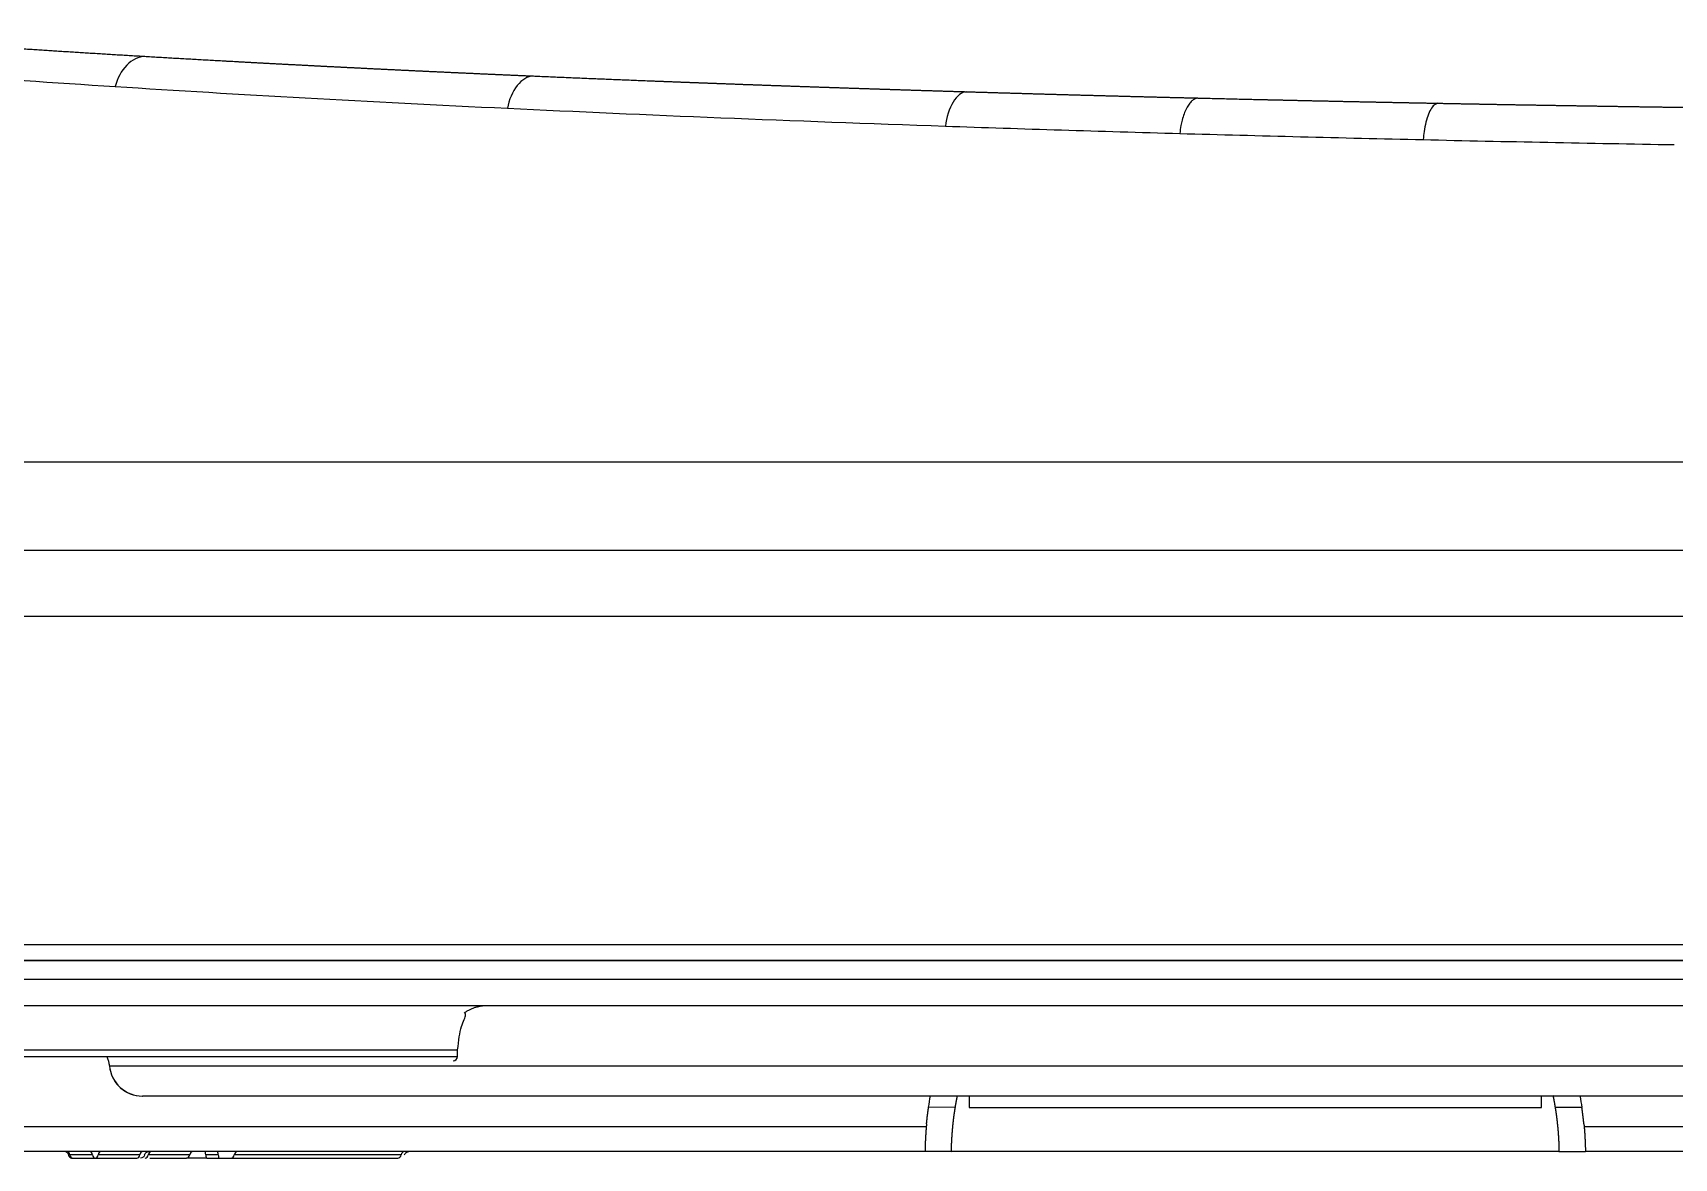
# Model space of a CAD drawing. Header units: millimetres. Extents: x 0 to 2520, y 0 to 1796.
# Drawn here: x 916.1 to 990.6, y 537.9 to 589 of the extents above; entities that cross this region are included whole.
import ezdxf

# ---------------------------------------------------------------- set-up
doc = ezdxf.new("R2010")
doc.units = ezdxf.units.MM
doc.header["$LTSCALE"] = 50

msp = doc.modelspace()

# ---------------------------------------------------------------- linework, layer by layer
at = {"color": 7, "linetype": 'Continuous'}
for p, q in [((958.586, 540.706), (958.586, 540.182)), ((984.586, 540.182), (984.586, 540.706)), ((957.962, 540.18), (956.751, 540.198)), ((958.586, 540.182), (984.586, 540.182)), ((986.424, 540.182), (985.21, 540.182)), ((898.397, 539.322), (956.646, 539.322)), ((986.526, 539.322), (1010.609, 539.322)), ((957.787, 538.182), (872.918, 538.182)), ((918.773, 538.032), (917.747, 538.032)), ((917.869, 537.882), (918.896, 537.882)), ((918.896, 537.882), (920.79, 537.882)), ((920.923, 538.032), (919.029, 538.032)), ((923.187, 538.032), (921.309, 538.032)), ((921.381, 537.882), (923.04, 537.882)), ((924.483, 538.032), (923.919, 538.032)), ((923.973, 537.882), (924.537, 537.882)), ((925.061, 537.882), (932.642, 537.882)), ((932.792, 538.032), (925.211, 538.032)), ((932.917, 538.032), (932.916, 538.032)), ((956.588, 538.2), (957.787, 538.182)), ((985.385, 538.182), (957.788, 538.182)), ((985.385, 538.182), (986.585, 538.182)), ((1011.239, 538.182), (986.585, 538.182))]:
    msp.add_line(p, q, dxfattribs=at)
at = {"color": 7, "linetype": 'Continuous', "extrusion": (0, -6.29394e-16, -1)}
for centre, start, end in [((-920.947, 538.082), 194.47751, 270), ((-921.334, 537.982), 14.47751, 90)]:
    msp.add_arc(centre, 0.2, start, end, dxfattribs=at)
at = {"color": 7, "linetype": 'Continuous'}
for centre, major_axis, ratio, start_param, end_param in [((921.037, 542.206), (0, 1.5), 0.997155, 1.659803, 3.141593), ((935.158, 542.506), (0, -0.2), 1, 6.282831, 7.797574), ((921.035, 542.206), (0, 1.5), 1, 1.740107, 3.141589), ((917.624, 537.982), (0, 0.2), 0.633686, 4.965069, 6.283185), ((917.869, 538.082), (0, 0.2), 0.633686, 1.823477, 3.141593), ((918.651, 537.982), (0, 0.2), 0.633686, 4.965069, 6.283185), ((918.896, 538.082), (0, 0.2), 0.633686, 1.823477, 3.141593), ((918.896, 538.082), (0, 0.2), 0.686624, 3.141593, 4.459709), ((919.162, 537.982), (0, 0.2), 0.686624, 0, 1.318116), ((920.79, 538.082), (0, 0.2), 0.686624, 3.141593, 4.459709), ((921.056, 537.982), (0, 0.2), 0.686624, 0, 1.318116), ((921.161, 538.082), (0, 0.2), 0.761939, 3.141593, 4.459709), ((921.456, 537.982), (0, 0.2), 0.761939, 0, 1.318116), ((923.04, 538.082), (0, 0.2), 0.761939, 3.141593, 4.459709), ((923.335, 537.982), (0, 0.2), 0.761939, 0, 1.318116), ((923.866, 537.982), (0, -0.2), 0.274721, 1.823477, 3.141593), ((923.973, 538.082), (0, -0.2), 0.274721, 4.965069, 6.283185), ((924.43, 537.982), (0, 0.2), 0.274721, 4.965069, 6.283185), ((924.537, 538.082), (0, 0.2), 0.274721, 1.823477, 3.141593), ((925.061, 538.082), (0, 0.2), 0.773591, 3.141593, 4.459709), ((925.36, 537.982), (0, 0.2), 0.773591, 0, 1.318116), ((932.642, 538.082), (0, 0.2), 0.773591, 3.141593, 4.459709), ((932.942, 537.982), (0, 0.2), 0.773591, 0, 1.318116)]:
    msp.add_ellipse(centre, major_axis=major_axis, ratio=ratio, start_param=start_param, end_param=end_param, dxfattribs=at)
for points, knots in [([(905.661, 588.996), (905.706, 588.992), (905.795, 588.985), (905.929, 588.975), (906.063, 588.964), (906.197, 588.953), (906.332, 588.943), (906.466, 588.932), (906.601, 588.921), (906.736, 588.911), (906.872, 588.9), (907.007, 588.89), (907.143, 588.879), (907.279, 588.868), (907.415, 588.858), (907.551, 588.847), (907.688, 588.837), (907.825, 588.826), (907.962, 588.816), (908.099, 588.806), (908.236, 588.795), (908.374, 588.785), (908.512, 588.774), (908.65, 588.764), (908.788, 588.753), (908.926, 588.743), (909.065, 588.733), (909.204, 588.722), (909.343, 588.712), (909.482, 588.702), (909.622, 588.691), (909.761, 588.681), (909.901, 588.671), (910.041, 588.66), (910.181, 588.65), (910.322, 588.64), (910.463, 588.63), (910.604, 588.62), (910.745, 588.609), (910.886, 588.599), (911.027, 588.589), (911.169, 588.579), (911.311, 588.569), (911.453, 588.559), (911.596, 588.548), (911.738, 588.538), (911.881, 588.528), (912.024, 588.518), (912.167, 588.508), (912.311, 588.498), (912.454, 588.488), (912.598, 588.478), (912.742, 588.468), (912.886, 588.458), (913.031, 588.448), (913.175, 588.438), (913.32, 588.428), (913.465, 588.418), (913.61, 588.408), (913.756, 588.398), (913.902, 588.388), (914.047, 588.378), (914.194, 588.369), (914.34, 588.359), (914.486, 588.349), (914.633, 588.339), (914.78, 588.329), (914.927, 588.319), (915.074, 588.31), (915.222, 588.3), (915.37, 588.29), (915.518, 588.28), (915.666, 588.271), (915.814, 588.261), (915.963, 588.251), (916.112, 588.242), (916.261, 588.232), (916.41, 588.222), (916.559, 588.213), (916.709, 588.203), (916.859, 588.193), (917.009, 588.184), (917.159, 588.174), (917.309, 588.165), (917.46, 588.155), (917.611, 588.145), (917.762, 588.136), (917.913, 588.126), (918.065, 588.117), (918.216, 588.107), (918.368, 588.098), (918.52, 588.088), (918.673, 588.079), (918.825, 588.07), (918.978, 588.06), (919.131, 588.051), (919.284, 588.041), (919.437, 588.032), (919.591, 588.023), (919.744, 588.013), (919.898, 588.004), (920.053, 587.995), (920.207, 587.985), (920.362, 587.976), (920.516, 587.967), (920.671, 587.957), (920.827, 587.948), (920.982, 587.939), (921.086, 587.933), (921.138, 587.93)], [0, 0, 0, 0, 0.009302, 0.018605, 0.027908, 0.037213, 0.046518, 0.055824, 0.065131, 0.074439, 0.083748, 0.093057, 0.102368, 0.111679, 0.120991, 0.130304, 0.139618, 0.148932, 0.158248, 0.167564, 0.176881, 0.186199, 0.195518, 0.204837, 0.214157, 0.223479, 0.232801, 0.242124, 0.251447, 0.260772, 0.270097, 0.279423, 0.28875, 0.298078, 0.307406, 0.316736, 0.326066, 0.335397, 0.344729, 0.354062, 0.363395, 0.372729, 0.382065, 0.3914, 0.400737, 0.410075, 0.419413, 0.428752, 0.438092, 0.447433, 0.456775, 0.466117, 0.47546, 0.484804, 0.494149, 0.503495, 0.512841, 0.522189, 0.531537, 0.540886, 0.550236, 0.559586, 0.568937, 0.57829, 0.587643, 0.596997, 0.606351, 0.615707, 0.625063, 0.63442, 0.643778, 0.653137, 0.662496, 0.671857, 0.681218, 0.69058, 0.699943, 0.709306, 0.718671, 0.728036, 0.737403, 0.74677, 0.756137, 0.765506, 0.774876, 0.784246, 0.793617, 0.802989, 0.812362, 0.821736, 0.831111, 0.840486, 0.849862, 0.859239, 0.868617, 0.877996, 0.887376, 0.896756, 0.906138, 0.91552, 0.924903, 0.934287, 0.943672, 0.953058, 0.962445, 0.971832, 0.981221, 0.99061, 1, 1, 1, 1]), ([(904.199, 587.701), (906.611, 587.497), (909.118, 587.3), (914.32, 586.919), (917.016, 586.735), (919.804, 586.557)], [0, 0, 0, 0, 0.5, 0.5, 1, 1, 1, 1]), ([(921.138, 587.93), (920.867, 587.913), (920.57, 587.778), (920.082, 587.275), (919.899, 586.917), (919.804, 586.557)], [0, 0, 0, 0, 0.5, 0.5, 1, 1, 1, 1]), ([(921.138, 587.93), (921.189, 587.927), (921.292, 587.921), (921.447, 587.911), (921.602, 587.902), (921.758, 587.893), (921.913, 587.884), (922.069, 587.875), (922.225, 587.866), (922.381, 587.857), (922.537, 587.848), (922.694, 587.839), (922.85, 587.83), (923.007, 587.821), (923.164, 587.812), (923.322, 587.803), (923.479, 587.794), (923.637, 587.785), (923.794, 587.776), (923.952, 587.767), (924.111, 587.759), (924.269, 587.75), (924.428, 587.741), (924.586, 587.732), (924.745, 587.723), (924.905, 587.714), (925.064, 587.706), (925.223, 587.697), (925.383, 587.688), (925.543, 587.679), (925.703, 587.671), (925.864, 587.662), (926.024, 587.653), (926.185, 587.644), (926.346, 587.636), (926.507, 587.627), (926.668, 587.618), (926.829, 587.61), (926.991, 587.601), (927.153, 587.593), (927.315, 587.584), (927.477, 587.575), (927.64, 587.567), (927.802, 587.558), (927.965, 587.55), (928.128, 587.541), (928.291, 587.533), (928.455, 587.524), (928.618, 587.516), (928.782, 587.507), (928.946, 587.499), (929.11, 587.491), (929.274, 587.482), (929.439, 587.474), (929.604, 587.465), (929.768, 587.457), (929.934, 587.449), (930.099, 587.44), (930.264, 587.432), (930.43, 587.424), (930.596, 587.416), (930.762, 587.407), (930.928, 587.399), (931.095, 587.391), (931.261, 587.383), (931.428, 587.374), (931.595, 587.366), (931.762, 587.358), (931.93, 587.35), (932.097, 587.342), (932.265, 587.333), (932.433, 587.325), (932.601, 587.317), (932.769, 587.309), (932.938, 587.301), (933.107, 587.293), (933.276, 587.285), (933.445, 587.277), (933.614, 587.269), (933.784, 587.261), (933.953, 587.253), (934.123, 587.245), (934.293, 587.237), (934.464, 587.229), (934.634, 587.221), (934.805, 587.213), (934.976, 587.205), (935.147, 587.197), (935.318, 587.19), (935.489, 587.182), (935.661, 587.174), (935.833, 587.166), (936.005, 587.158), (936.177, 587.151), (936.349, 587.143), (936.522, 587.135), (936.695, 587.127), (936.867, 587.12), (937.041, 587.112), (937.214, 587.104), (937.387, 587.096), (937.561, 587.089), (937.735, 587.081), (937.909, 587.073), (938.084, 587.066), (938.258, 587.058), (938.433, 587.051), (938.608, 587.043), (938.724, 587.038), (938.783, 587.036)], [0, 0, 0, 0, 0.009333, 0.018666, 0.027999, 0.037332, 0.046665, 0.055999, 0.065333, 0.074666, 0.084, 0.093334, 0.102668, 0.112003, 0.121337, 0.130672, 0.140007, 0.149342, 0.158677, 0.168012, 0.177348, 0.186683, 0.196019, 0.205355, 0.214691, 0.224028, 0.233364, 0.242701, 0.252038, 0.261375, 0.270712, 0.28005, 0.289388, 0.298726, 0.308064, 0.317402, 0.326741, 0.336079, 0.345419, 0.354758, 0.364097, 0.373437, 0.382777, 0.392117, 0.401458, 0.410799, 0.42014, 0.429481, 0.438822, 0.448164, 0.457506, 0.466849, 0.476191, 0.485534, 0.494877, 0.504221, 0.513565, 0.522909, 0.532253, 0.541598, 0.550943, 0.560289, 0.569635, 0.578981, 0.588327, 0.597674, 0.607021, 0.616369, 0.625717, 0.635065, 0.644413, 0.653762, 0.663112, 0.672462, 0.681812, 0.691162, 0.700513, 0.709865, 0.719217, 0.728569, 0.737922, 0.747275, 0.756628, 0.765982, 0.775337, 0.784692, 0.794047, 0.803403, 0.81276, 0.822117, 0.831474, 0.840832, 0.85019, 0.859549, 0.868909, 0.878269, 0.887629, 0.89699, 0.906352, 0.915714, 0.925077, 0.93444, 0.943804, 0.953168, 0.962534, 0.971899, 0.981266, 0.990632, 1, 1, 1, 1]), ([(938.783, 587.036), (938.543, 587.018), (938.278, 586.871), (937.849, 586.331), (937.693, 585.947), (937.619, 585.57)], [0, 0, 0, 0, 0.5, 0.5, 1, 1, 1, 1]), ([(938.783, 587.036), (938.835, 587.033), (938.94, 587.029), (939.097, 587.022), (939.254, 587.015), (939.412, 587.009), (939.57, 587.002), (939.727, 586.995), (939.885, 586.988), (940.043, 586.982), (940.202, 586.975), (940.36, 586.968), (940.519, 586.962), (940.677, 586.955), (940.836, 586.949), (940.995, 586.942), (941.154, 586.935), (941.313, 586.929), (941.473, 586.922), (941.632, 586.916), (941.792, 586.909), (941.951, 586.903), (942.111, 586.896), (942.271, 586.89), (942.432, 586.883), (942.592, 586.877), (942.752, 586.87), (942.913, 586.864), (943.074, 586.857), (943.235, 586.851), (943.396, 586.845), (943.557, 586.838), (943.718, 586.832), (943.879, 586.825), (944.041, 586.819), (944.203, 586.813), (944.365, 586.806), (944.527, 586.8), (944.689, 586.794), (944.851, 586.787), (945.013, 586.781), (945.176, 586.775), (945.339, 586.769), (945.501, 586.762), (945.664, 586.756), (945.827, 586.75), (945.991, 586.744), (946.154, 586.738), (946.318, 586.731), (946.481, 586.725), (946.645, 586.719), (946.809, 586.713), (946.973, 586.707), (947.137, 586.701), (947.302, 586.695), (947.466, 586.689), (947.631, 586.683), (947.795, 586.677), (947.96, 586.67), (948.125, 586.664), (948.291, 586.658), (948.456, 586.652), (948.621, 586.646), (948.787, 586.64), (948.953, 586.634), (949.119, 586.629), (949.285, 586.623), (949.451, 586.617), (949.617, 586.611), (949.783, 586.605), (949.95, 586.599), (950.117, 586.593), (950.284, 586.587), (950.451, 586.581), (950.618, 586.576), (950.785, 586.57), (950.952, 586.564), (951.12, 586.558), (951.288, 586.552), (951.455, 586.547), (951.623, 586.541), (951.791, 586.535), (951.96, 586.529), (952.128, 586.524), (952.297, 586.518), (952.465, 586.512), (952.634, 586.507), (952.803, 586.501), (952.972, 586.495), (953.141, 586.49), (953.311, 586.484), (953.48, 586.478), (953.65, 586.473), (953.82, 586.467), (953.989, 586.462), (954.159, 586.456), (954.33, 586.451), (954.5, 586.445), (954.67, 586.439), (954.841, 586.434), (955.012, 586.428), (955.183, 586.423), (955.354, 586.418), (955.525, 586.412), (955.696, 586.407), (955.868, 586.401), (956.039, 586.396), (956.211, 586.39), (956.383, 586.385), (956.555, 586.38), (956.727, 586.374), (956.899, 586.369), (957.072, 586.364), (957.244, 586.358), (957.417, 586.353), (957.59, 586.348), (957.763, 586.342), (957.936, 586.337), (958.109, 586.332), (958.282, 586.327), (958.398, 586.323), (958.456, 586.321)], [0, 0, 0, 0, 0.008405, 0.01681, 0.025214, 0.033618, 0.042022, 0.050426, 0.058829, 0.067232, 0.075635, 0.084038, 0.09244, 0.100842, 0.109244, 0.117646, 0.126047, 0.134449, 0.14285, 0.151251, 0.159652, 0.168052, 0.176453, 0.184853, 0.193253, 0.201653, 0.210053, 0.218453, 0.226852, 0.235252, 0.243651, 0.25205, 0.260449, 0.268848, 0.277247, 0.285646, 0.294045, 0.302443, 0.310842, 0.31924, 0.327639, 0.336037, 0.344436, 0.352834, 0.361232, 0.36963, 0.378029, 0.386427, 0.394825, 0.403223, 0.411622, 0.42002, 0.428418, 0.436817, 0.445215, 0.453613, 0.462012, 0.470411, 0.478809, 0.487208, 0.495607, 0.504006, 0.512405, 0.520804, 0.529203, 0.537602, 0.546002, 0.554401, 0.562801, 0.571201, 0.579601, 0.588001, 0.596402, 0.604802, 0.613203, 0.621604, 0.630005, 0.638407, 0.646809, 0.655211, 0.663613, 0.672015, 0.680418, 0.688821, 0.697224, 0.705627, 0.714031, 0.722435, 0.73084, 0.739245, 0.74765, 0.756055, 0.764461, 0.772867, 0.781273, 0.78968, 0.798088, 0.806495, 0.814903, 0.823312, 0.83172, 0.84013, 0.84854, 0.85695, 0.86536, 0.873771, 0.882183, 0.890595, 0.899008, 0.907421, 0.915834, 0.924248, 0.932663, 0.941078, 0.949494, 0.95791, 0.966327, 0.974744, 0.983162, 0.991581, 1, 1, 1, 1]), ([(919.804, 586.557), (922.59, 586.379), (928.349, 586.036), (934.47, 585.72), (937.619, 585.57), (937.619, 585.57)], [0, 0, 0, 0, 0.499999, 0.999998, 1, 1, 1, 1]), ([(958.456, 586.321), (958.258, 586.302), (958.038, 586.144), (957.688, 585.563), (957.565, 585.153), (957.513, 584.758)], [0, 0, 0, 0, 0.5, 0.5, 1, 1, 1, 1]), ([(958.456, 586.321), (958.515, 586.32), (958.634, 586.316), (958.812, 586.311), (958.99, 586.305), (959.168, 586.3), (959.346, 586.295), (959.525, 586.289), (959.703, 586.284), (959.882, 586.279), (960.061, 586.274), (960.24, 586.269), (960.419, 586.263), (960.598, 586.258), (960.777, 586.253), (960.957, 586.248), (961.136, 586.243), (961.316, 586.238), (961.496, 586.232), (961.676, 586.227), (961.856, 586.222), (962.036, 586.217), (962.216, 586.212), (962.397, 586.207), (962.577, 586.202), (962.758, 586.197), (962.939, 586.192), (963.12, 586.187), (963.301, 586.182), (963.482, 586.177), (963.663, 586.172), (963.844, 586.167), (964.026, 586.162), (964.208, 586.157), (964.389, 586.153), (964.571, 586.148), (964.753, 586.143), (964.936, 586.138), (965.118, 586.133), (965.3, 586.128), (965.483, 586.124), (965.665, 586.119), (965.848, 586.114), (966.031, 586.109), (966.214, 586.104), (966.397, 586.1), (966.581, 586.095), (966.764, 586.09), (966.947, 586.086), (967.131, 586.081), (967.315, 586.076), (967.499, 586.072), (967.683, 586.067), (967.867, 586.062), (968.051, 586.058), (968.235, 586.053), (968.42, 586.049), (968.605, 586.044), (968.789, 586.04), (968.913, 586.037), (968.974, 586.035)], [0, 0, 0, 0, 0.017252, 0.034503, 0.051753, 0.069003, 0.086252, 0.1035, 0.120748, 0.137995, 0.155241, 0.172487, 0.189732, 0.206976, 0.22422, 0.241463, 0.258706, 0.275949, 0.293191, 0.310432, 0.327673, 0.344914, 0.362155, 0.379395, 0.396634, 0.413874, 0.431113, 0.448352, 0.46559, 0.482829, 0.500067, 0.517305, 0.534543, 0.551781, 0.569018, 0.586256, 0.603494, 0.620731, 0.637969, 0.655206, 0.672444, 0.689682, 0.706919, 0.724157, 0.741395, 0.758633, 0.775872, 0.793111, 0.810349, 0.827589, 0.844828, 0.862068, 0.879308, 0.896548, 0.913789, 0.93103, 0.948272, 0.965514, 0.982757, 1, 1, 1, 1]), ([(968.974, 586.035), (968.926, 586.029), (968.839, 586.002), (968.706, 585.907), (968.581, 585.767), (968.459, 585.565), (968.352, 585.316), (968.27, 585.049), (968.203, 584.749), (968.174, 584.544), (968.162, 584.425)], [0, 0, 0, 0, 0.140533, 0.245352, 0.371135, 0.496918, 0.622701, 0.748484, 0.853303, 1, 1, 1, 1]), ([(968.974, 586.035), (969.029, 586.034), (969.137, 586.031), (969.3, 586.027), (969.463, 586.023), (969.626, 586.019), (969.789, 586.015), (969.952, 586.011), (970.116, 586.008), (970.279, 586.004), (970.443, 586), (970.606, 585.996), (970.77, 585.992), (970.933, 585.988), (971.097, 585.984), (971.261, 585.981), (971.425, 585.977), (971.589, 585.973), (971.753, 585.969), (971.917, 585.965), (972.081, 585.962), (972.246, 585.958), (972.41, 585.954), (972.574, 585.95), (972.739, 585.947), (972.904, 585.943), (973.068, 585.939), (973.233, 585.936), (973.398, 585.932), (973.563, 585.928), (973.728, 585.925), (973.893, 585.921), (974.058, 585.917), (974.223, 585.914), (974.388, 585.91), (974.553, 585.907), (974.719, 585.903), (974.884, 585.9), (975.05, 585.896), (975.216, 585.892), (975.381, 585.889), (975.547, 585.885), (975.713, 585.882), (975.879, 585.878), (976.045, 585.875), (976.211, 585.871), (976.377, 585.868), (976.543, 585.865), (976.71, 585.861), (976.876, 585.858), (977.043, 585.854), (977.209, 585.851), (977.376, 585.848), (977.542, 585.844), (977.709, 585.841), (977.876, 585.837), (978.043, 585.834), (978.21, 585.831), (978.377, 585.827), (978.544, 585.824), (978.711, 585.821), (978.879, 585.818), (979.046, 585.814), (979.213, 585.811), (979.381, 585.808), (979.548, 585.805), (979.716, 585.801), (979.828, 585.799), (979.884, 585.798)], [0, 0, 0, 0, 0.015187, 0.030372, 0.045555, 0.060737, 0.075918, 0.091098, 0.106276, 0.121452, 0.136627, 0.151801, 0.166974, 0.182145, 0.197316, 0.212484, 0.227652, 0.242818, 0.257984, 0.273148, 0.28831, 0.303472, 0.318633, 0.333792, 0.34895, 0.364108, 0.379264, 0.394419, 0.409573, 0.424727, 0.439879, 0.45503, 0.47018, 0.48533, 0.500478, 0.515626, 0.530773, 0.545918, 0.561064, 0.576208, 0.591351, 0.606494, 0.621636, 0.636777, 0.651918, 0.667058, 0.682197, 0.697335, 0.712473, 0.72761, 0.742747, 0.757883, 0.773019, 0.788154, 0.803288, 0.818422, 0.833556, 0.848689, 0.863822, 0.878954, 0.894086, 0.909217, 0.924349, 0.939479, 0.95461, 0.96974, 0.98487, 1, 1, 1, 1]), ([(937.619, 585.57), (940.766, 585.419), (947.234, 585.133), (954.036, 584.878), (957.513, 584.758)], [0, 0, 0, 0, 0.499999, 1, 1, 1, 1]), ([(979.884, 585.798), (979.84, 585.785), (979.686, 585.737), (979.439, 585.356), (979.268, 584.705), (979.227, 584.269), (979.215, 584.144)], [0, 0, 0, 0, 0.142456, 0.499983, 0.856561, 1, 1, 1, 1]), ([(979.884, 585.798), (979.94, 585.797), (980.052, 585.795), (980.22, 585.792), (980.388, 585.789), (980.556, 585.785), (980.724, 585.782), (980.893, 585.779), (981.061, 585.776), (981.23, 585.773), (981.398, 585.77), (981.567, 585.767), (981.736, 585.764), (981.904, 585.761), (982.073, 585.757), (982.242, 585.754), (982.411, 585.751), (982.58, 585.748), (982.749, 585.745), (982.919, 585.742), (983.088, 585.739), (983.257, 585.736), (983.427, 585.733), (983.596, 585.73), (983.766, 585.728), (983.935, 585.725), (984.105, 585.722), (984.275, 585.719), (984.445, 585.716), (984.615, 585.713), (984.785, 585.71), (984.955, 585.707), (985.125, 585.704), (985.296, 585.702), (985.466, 585.699), (985.636, 585.696), (985.807, 585.693), (985.977, 585.69), (986.148, 585.688), (986.319, 585.685), (986.489, 585.682), (986.66, 585.679), (986.831, 585.677), (987.002, 585.674), (987.173, 585.671), (987.345, 585.668), (987.516, 585.666), (987.687, 585.663), (987.858, 585.66), (988.03, 585.658), (988.201, 585.655), (988.373, 585.653), (988.545, 585.65), (988.717, 585.647), (988.888, 585.645), (989.06, 585.642), (989.232, 585.64), (989.404, 585.637), (989.576, 585.635), (989.749, 585.632), (989.921, 585.629), (990.093, 585.627), (990.266, 585.624), (990.438, 585.622), (990.611, 585.62), (990.783, 585.617), (990.956, 585.615), (991.071, 585.613), (991.129, 585.612)], [0, 0, 0, 0, 0.015146, 0.030291, 0.045436, 0.060581, 0.075726, 0.09087, 0.106014, 0.121159, 0.136303, 0.151446, 0.16659, 0.181734, 0.196878, 0.212021, 0.227165, 0.242308, 0.257452, 0.272596, 0.28774, 0.302883, 0.318028, 0.333172, 0.348316, 0.363461, 0.378605, 0.39375, 0.408896, 0.424041, 0.439187, 0.454333, 0.469479, 0.484626, 0.499774, 0.514921, 0.530069, 0.545218, 0.560367, 0.575516, 0.590666, 0.605817, 0.620968, 0.63612, 0.651272, 0.666425, 0.681579, 0.696733, 0.711888, 0.727044, 0.742201, 0.757358, 0.772516, 0.787675, 0.802835, 0.817996, 0.833157, 0.84832, 0.863483, 0.878647, 0.893813, 0.908979, 0.924147, 0.939315, 0.954485, 0.969655, 0.984827, 1, 1, 1, 1]), ([(841.041, 580.33), (841.035, 580.189), (841.013, 579.627), (840.993, 579.101), (840.957, 578.081), (840.936, 577.462), (840.912, 576.687), (840.908, 576.531), (840.899, 576.223), (840.894, 576.07), (840.885, 575.766), (840.881, 575.616), (840.873, 575.317), (840.869, 575.169), (840.862, 574.876), (840.858, 574.73), (840.851, 574.442), (840.848, 574.299), (840.838, 573.873), (840.832, 573.595), (840.816, 572.774), (840.807, 572.247), (840.794, 571.233), (840.789, 570.747), (840.78, 569.348), (840.783, 568.498), (840.811, 566.196), (840.858, 564.994), (840.968, 563.701), (841.012, 563.356), (841.105, 562.889), (841.164, 562.697), (841.247, 562.567), (841.292, 562.522), (841.324, 562.508), (841.357, 562.5), (841.374, 562.502), (841.409, 562.501), (841.426, 562.501), (841.516, 562.501), (841.593, 562.501), (841.845, 562.501), (842.039, 562.501), (842.491, 562.501), (842.748, 562.501), (843.371, 562.501), (843.736, 562.501), (844.623, 562.501), (845.145, 562.501), (846.079, 562.501), (846.416, 562.501), (847.147, 562.501), (847.541, 562.501), (848.812, 562.501), (849.779, 562.501), (851.966, 562.501), (853.186, 562.501), (857.241, 562.501), (860.473, 562.501), (868.085, 562.501), (872.466, 562.501), (879.967, 562.501), (882.622, 562.501), (888.247, 562.501), (891.217, 562.501), (899.032, 562.501), (905.747, 562.501), (914.874, 562.501), (920.571, 562.501), (924.507, 562.501), (930.516, 562.501), (934.66, 562.501), (943.202, 562.501), (947.601, 562.501), (956.63, 562.501), (961.26, 562.501), (968.356, 562.501), (970.747, 562.501), (975.573, 562.501), (978.009, 562.501), (985.374, 562.501), (990.363, 562.501), (1005.492, 562.501), (1015.797, 562.501), (1026.109, 562.501)], [0, 0, 0, 0, 0.002387, 0.009005, 0.009005, 0.019373, 0.019373, 0.021966, 0.021966, 0.024558, 0.024558, 0.02715, 0.02715, 0.029742, 0.029742, 0.032334, 0.032334, 0.034926, 0.034926, 0.04011, 0.04011, 0.050479, 0.050479, 0.060847, 0.060847, 0.081584, 0.081584, 0.123057, 0.123057, 0.143794, 0.143794, 0.160175, 0.16453, 0.168886, 0.173241, 0.173241, 0.177597, 0.177597, 0.181952, 0.181952, 0.199374, 0.199374, 0.234217, 0.234217, 0.26906, 0.26906, 0.303903, 0.303903, 0.338746, 0.338746, 0.356167, 0.356167, 0.373589, 0.373589, 0.408432, 0.408432, 0.443275, 0.443275, 0.512961, 0.512961, 0.582647, 0.582647, 0.61749, 0.61749, 0.652333, 0.652333, 0.704645, 0.722019, 0.739393, 0.756767, 0.756767, 0.791514, 0.791514, 0.826262, 0.826262, 0.861009, 0.861009, 0.878383, 0.878383, 0.895757, 0.895757, 0.930505, 0.930505, 1, 1, 1, 1]), ([(841.762, 570.19), (841.716, 569.138), (841.695, 568.261), (841.709, 566.87), (841.746, 566.314), (841.88, 565.621), (841.986, 565.502), (842.392, 565.497), (842.735, 565.5), (844.059, 565.5), (845.383, 565.501), (849.597, 565.501), (851.373, 565.501), (854.679, 565.501), (855.886, 565.501), (858.517, 565.501), (859.934, 565.501), (867.747, 565.501), (875.802, 565.501), (888.526, 565.501), (891.189, 565.501), (896.794, 565.501), (899.753, 565.501), (908.969, 565.501), (915.615, 565.501), (929.858, 565.501), (937.458, 565.501), (953.453, 565.501), (961.931, 565.501), (988.304, 565.501), (1007.184, 565.501), (1026.109, 565.501)], [0, 0, 0, 0, 0.034732, 0.034732, 0.069206, 0.069206, 0.10368, 0.10368, 0.172628, 0.172628, 0.310523, 0.310523, 0.379471, 0.379471, 0.413945, 0.413945, 0.448419, 0.448419, 0.586314, 0.586314, 0.620788, 0.620788, 0.655262, 0.655262, 0.724209, 0.724209, 0.793157, 0.793157, 0.862105, 0.862105, 1, 1, 1, 1]), ([(842.814, 569.504), (843.251, 569.504), (843.841, 569.504), (846.005, 569.504), (847.665, 569.504), (853.102, 569.504), (856.823, 569.504), (864.176, 569.504), (866.924, 569.504), (873.089, 569.504), (876.532, 569.504), (887.811, 569.504), (896.576, 569.504), (911.81, 569.504), (917.282, 569.504), (928.714, 569.504), (934.686, 569.504), (947.156, 569.504), (953.655, 569.504), (967.235, 569.504), (974.383, 569.504), (996.021, 569.504), (1010.844, 569.504), (1026.109, 569.504)], [0, 0, 0, 0, 0.125, 0.125, 0.25, 0.25, 0.375, 0.375, 0.4375, 0.4375, 0.5, 0.5, 0.625, 0.625, 0.6875, 0.6875, 0.75, 0.75, 0.8125, 0.8125, 0.875, 0.875, 1, 1, 1, 1]), ([(840.01, 547.571), (840.038, 547.571), (840.11, 547.571), (840.241, 547.571), (840.27, 547.571), (840.33, 547.571), (840.362, 547.571), (840.431, 547.571), (840.467, 547.571), (840.544, 547.571), (840.585, 547.571), (840.717, 547.571), (840.842, 547.571), (840.992, 547.571), (841.054, 547.571), (841.087, 547.571), (841.187, 547.571), (841.401, 547.571), (841.661, 547.571), (841.957, 547.571), (842.062, 547.571), (842.288, 547.571), (842.408, 547.571), (842.799, 547.571), (843.098, 547.571), (843.805, 547.572), (844.213, 547.572), (845.167, 547.572), (845.714, 547.572), (846.66, 547.572), (846.997, 547.572), (847.716, 547.572), (848.097, 547.572), (849.31, 547.572), (850.21, 547.573), (852.206, 547.573), (853.3, 547.573), (855.696, 547.573), (856.997, 547.574), (859.115, 547.574), (860.582, 547.574), (862.164, 547.574), (863.806, 547.575), (864.657, 547.575), (865.76, 547.575), (865.982, 547.575), (866.319, 547.575), (866.432, 547.575), (866.658, 547.575), (867.227, 547.575), (867.805, 547.575), (870.155, 547.576), (872.144, 547.576), (875.301, 547.576), (877.463, 547.577), (880.882, 547.577), (883.282, 547.578), (885.745, 547.578), (887.007, 547.578), (889.595, 547.579), (892.246, 547.579), (895.026, 547.579), (897.873, 547.58), (899.33, 547.58), (901.007, 547.58), (901.194, 547.58), (901.568, 547.58), (902.131, 547.58), (903.452, 547.581), (904.599, 547.581), (908.456, 547.581), (911.643, 547.582), (916.581, 547.582), (919.926, 547.583), (923.375, 547.583), (926.878, 547.584), (928.657, 547.584), (932.268, 547.584), (934.101, 547.584), (937.823, 547.585), (939.712, 547.585), (943.548, 547.585), (945.495, 547.586), (948.46, 547.586), (949.456, 547.586), (950.961, 547.586), (951.465, 547.586), (952.223, 547.586), (952.477, 547.586), (952.984, 547.586), (955.268, 547.587), (957.572, 547.587), (963.766, 547.587), (967.96, 547.588), (974.35, 547.588), (976.496, 547.588), (980.823, 547.588), (983.003, 547.589), (987.396, 547.589), (989.609, 547.589), (994.069, 547.589), (996.317, 547.589), (999.148, 547.589), (999.998, 547.589), (1000.852, 547.589), (1001.421, 547.589), (1001.707, 547.589), (1003.132, 547.589), (1004.274, 547.589), (1007.702, 547.59), (1009.992, 547.59), (1014.581, 547.59), (1016.88, 547.59), (1021.488, 547.59), (1023.796, 547.59), (1026.109, 547.59)], [0, 0, 0, 0, 0.0625, 0.0625, 0.078125, 0.078125, 0.09375, 0.09375, 0.109375, 0.109375, 0.125, 0.125, 0.15625, 0.164062, 0.164062, 0.171875, 0.171875, 0.1875, 0.21875, 0.21875, 0.234375, 0.234375, 0.25, 0.25, 0.28125, 0.28125, 0.3125, 0.3125, 0.34375, 0.34375, 0.359375, 0.359375, 0.375, 0.375, 0.40625, 0.40625, 0.4375, 0.4375, 0.46875, 0.46875, 0.484375, 0.5, 0.5, 0.515625, 0.515625, 0.519531, 0.519531, 0.521484, 0.521484, 0.523437, 0.53125, 0.53125, 0.5625, 0.5625, 0.578125, 0.59375, 0.609375, 0.609375, 0.625, 0.625, 0.640625, 0.65625, 0.65625, 0.671875, 0.671875, 0.673828, 0.673828, 0.675781, 0.679687, 0.6875, 0.6875, 0.71875, 0.71875, 0.734375, 0.75, 0.75, 0.765625, 0.765625, 0.78125, 0.78125, 0.796875, 0.796875, 0.8125, 0.8125, 0.820312, 0.820312, 0.824219, 0.824219, 0.826172, 0.826172, 0.828125, 0.84375, 0.84375, 0.875, 0.875, 0.890625, 0.890625, 0.90625, 0.90625, 0.921875, 0.921875, 0.9375, 0.9375, 0.941406, 0.943359, 0.943359, 0.945312, 0.945312, 0.953125, 0.953125, 0.96875, 0.96875, 0.984375, 0.984375, 1, 1, 1, 1]), ([(1026.109, 546.854), (1016.88, 546.854), (1007.686, 546.854), (989.615, 546.854), (980.856, 546.854), (963.863, 546.854), (955.564, 546.854), (939.801, 546.854), (932.395, 546.854), (918.43, 546.854), (911.873, 546.854), (899.579, 546.854), (893.879, 546.854), (883.574, 546.854), (878.927, 546.854), (870.55, 546.854), (866.798, 546.854), (857.001, 546.854), (852.35, 546.854), (845.927, 546.854), (844.257, 546.854), (842.19, 546.854), (841.676, 546.854), (840.977, 546.854), (840.767, 546.854), (840.71, 546.854)], [0, 0, 0, 0, 0.0625, 0.0625, 0.125, 0.125, 0.1875, 0.1875, 0.25, 0.25, 0.3125, 0.3125, 0.375, 0.375, 0.4375, 0.4375, 0.5, 0.5, 0.625, 0.625, 0.75, 0.75, 0.875, 0.875, 1, 1, 1, 1]), ([(841.508, 546.854), (841.588, 546.854), (841.809, 546.854), (842.323, 546.854), (843.218, 546.854), (844.674, 546.854), (847.358, 546.854), (851.967, 546.854), (858.734, 546.854), (867.81, 546.854), (879.366, 546.854), (898.29, 546.854), (922.519, 546.854), (951.39, 546.854), (975.031, 546.854), (1000.168, 546.854), (1017.473, 546.854), (1026.109, 546.854)], [0, 0, 0, 0, 0.062492, 0.124992, 0.187493, 0.249993, 0.312494, 0.374994, 0.437495, 0.499996, 0.562496, 0.624997, 0.749998, 0.812498, 0.874999, 0.937499, 1, 1, 1, 1]), ([(841.508, 546.006), (841.667, 546.006), (841.916, 546.006), (842.851, 546.006), (843.493, 546.006), (846.227, 546.006), (848.464, 546.006), (854.058, 546.006), (856.278, 546.006), (861.516, 546.006), (864.545, 546.006), (874.8, 546.006), (883.249, 546.006), (903.99, 546.006), (915.933, 546.006), (943.427, 546.006), (958.449, 546.006), (983.071, 546.006), (991.477, 546.006), (1008.632, 546.006), (1017.362, 546.006), (1026.109, 546.006)], [0, 0, 0, 0, 0.125, 0.125, 0.25, 0.25, 0.375, 0.375, 0.4375, 0.4375, 0.5, 0.5, 0.625, 0.625, 0.75, 0.75, 0.875, 0.875, 0.9375, 0.9375, 1, 1, 1, 1]), ([(1026.109, 544.806), (1017.388, 544.806), (1008.81, 544.806), (991.91, 544.806), (983.578, 544.806), (959.035, 544.806), (944.067, 544.806), (916.682, 544.806), (904.792, 544.806), (884.151, 544.806), (875.752, 544.806), (865.561, 544.806), (862.551, 544.806), (857.351, 544.806), (855.148, 544.806), (849.6, 544.806), (847.387, 544.806), (844.681, 544.806), (844.043, 544.806), (843.114, 544.806), (842.866, 544.806), (842.708, 544.806)], [0, 0, 0, 0, 0.0625, 0.0625, 0.125, 0.125, 0.25, 0.25, 0.375, 0.375, 0.5, 0.5, 0.5625, 0.5625, 0.625, 0.625, 0.75, 0.75, 0.875, 0.875, 1, 1, 1, 1]), ([(935.357, 542.806), (935.408, 543.232), (935.477, 543.87), (935.747, 544.341), (935.713, 544.455), (935.698, 544.476)], [0, 0, 0, 0, 0.479274, 0.883379, 1, 1, 1, 1]), ([(887.012, 542.806), (887.19, 542.806), (887.64, 542.806), (888.553, 542.806), (889.681, 542.806), (890.933, 542.806), (892.282, 542.806), (893.452, 542.806), (894.446, 542.806), (895.438, 542.806), (896.693, 542.806), (898.227, 542.806), (900.353, 542.806), (902.332, 542.806), (904.136, 542.806), (905.431, 542.806), (906.93, 542.806), (909.223, 542.806), (911.561, 542.806), (913.93, 542.806), (915.704, 542.806), (917.397, 542.806), (919.564, 542.806), (921.673, 542.806), (923.708, 542.806), (925.026, 542.806), (926.159, 542.806), (927.681, 542.806), (929.268, 542.806), (930.801, 542.806), (931.839, 542.806), (932.61, 542.806), (933.194, 542.806), (933.75, 542.806), (934.223, 542.806), (934.607, 542.806), (934.866, 542.806), (935.081, 542.806), (935.238, 542.806), (935.33, 542.806), (935.354, 542.806), (935.357, 542.806)], [0, 0, 0, 0, 0.029336, 0.058536, 0.086876, 0.117025, 0.143371, 0.168969, 0.18277, 0.196572, 0.220886, 0.247038, 0.273189, 0.324998, 0.342402, 0.359806, 0.387103, 0.4144, 0.470224, 0.500648, 0.531072, 0.558615, 0.586157, 0.642106, 0.669503, 0.696899, 0.715738, 0.734577, 0.786549, 0.814522, 0.838997, 0.863361, 0.877174, 0.890986, 0.916562, 0.929715, 0.942867, 0.957905, 0.972943, 0.987084, 1, 1, 1, 1]), ([(887.012, 542.506), (887.623, 542.506), (889.87, 542.506), (894.284, 542.506), (899.155, 542.506), (906.262, 542.506), (915.915, 542.506), (924.78, 542.506), (930.324, 542.506), (933.515, 542.506), (935.169, 542.506), (935.377, 542.506), (935.354, 542.506)], [0, 0, 0, 0, 0.087409, 0.174818, 0.262226, 0.349635, 0.524453, 0.69927, 0.786679, 0.874088, 0.961496, 1, 1, 1, 1]), ([(919.547, 542.073), (920.219, 542.073), (921.313, 542.073), (924.19, 542.073), (925.975, 542.073), (930.264, 542.073), (932.773, 542.073), (938.705, 542.073), (942.156, 542.073), (949.922, 542.073), (954.222, 542.073), (964.423, 542.073), (970.404, 542.073), (980.656, 542.073), (984.311, 542.073), (991.918, 542.073), (995.87, 542.073), (1004.098, 542.073), (1008.42, 542.073), (1017.186, 542.073), (1021.633, 542.073), (1026.109, 542.073)], [0, 0, 0, 0, 0.125, 0.125, 0.25, 0.25, 0.375, 0.375, 0.5, 0.5, 0.625, 0.625, 0.75, 0.75, 0.8125, 0.8125, 0.875, 0.875, 0.9375, 0.9375, 1, 1, 1, 1]), ([(1026.109, 540.706), (1021.679, 540.706), (1017.273, 540.706), (1008.6, 540.706), (1004.329, 540.706), (996.201, 540.706), (992.298, 540.706), (984.79, 540.706), (981.188, 540.706), (974.456, 540.706), (971.281, 540.706), (965.407, 540.706), (962.708, 540.706), (955.191, 540.706), (950.963, 540.706), (943.316, 540.706), (939.919, 540.706), (934.08, 540.706), (931.609, 540.706), (925.268, 540.706), (922.367, 540.706), (921.037, 540.706)], [0, 0, 0, 0, 0.0625, 0.0625, 0.125, 0.125, 0.1875, 0.1875, 0.25, 0.25, 0.3125, 0.3125, 0.375, 0.375, 0.5, 0.5, 0.625, 0.625, 0.75, 0.75, 1, 1, 1, 1]), ([(956.657, 539.439), (956.658, 539.446), (956.659, 539.46), (956.661, 539.48), (956.663, 539.501), (956.665, 539.522), (956.668, 539.544), (956.67, 539.565), (956.672, 539.586), (956.674, 539.607), (956.677, 539.628), (956.679, 539.65), (956.681, 539.671), (956.684, 539.692), (956.686, 539.714), (956.689, 539.735), (956.691, 539.757), (956.694, 539.778), (956.697, 539.8), (956.699, 539.822), (956.702, 539.844), (956.705, 539.865), (956.707, 539.887), (956.71, 539.909), (956.713, 539.931), (956.716, 539.953), (956.719, 539.975), (956.722, 539.997), (956.725, 540.019), (956.728, 540.041), (956.731, 540.064), (956.734, 540.086), (956.737, 540.108), (956.741, 540.13), (956.744, 540.153), (956.747, 540.175), (956.749, 540.19), (956.751, 540.198)], [0, 0, 0, 0, 0.028828, 0.057602, 0.086325, 0.115002, 0.143635, 0.172228, 0.200784, 0.229307, 0.257801, 0.286269, 0.314714, 0.343141, 0.371552, 0.399952, 0.428344, 0.456731, 0.485118, 0.513507, 0.541903, 0.570308, 0.598727, 0.627163, 0.65562, 0.684101, 0.71261, 0.74115, 0.769725, 0.798338, 0.826994, 0.855694, 0.884444, 0.913246, 0.942104, 0.97102, 1, 1, 1, 1]), ([(957.851, 539.322), (957.852, 539.329), (957.853, 539.342), (957.855, 539.362), (957.857, 539.382), (957.859, 539.403), (957.861, 539.423), (957.864, 539.444), (957.866, 539.464), (957.868, 539.485), (957.87, 539.506), (957.873, 539.526), (957.875, 539.547), (957.878, 539.568), (957.88, 539.59), (957.883, 539.611), (957.885, 539.632), (957.888, 539.653), (957.89, 539.675), (957.893, 539.696), (957.896, 539.718), (957.898, 539.739), (957.901, 539.761), (957.904, 539.783), (957.907, 539.804), (957.91, 539.826), (957.913, 539.848), (957.916, 539.87), (957.919, 539.892), (957.922, 539.914), (957.925, 539.936), (957.928, 539.958), (957.931, 539.98), (957.935, 540.002), (957.938, 540.024), (957.941, 540.047), (957.945, 540.069), (957.948, 540.091), (957.952, 540.113), (957.955, 540.135), (957.959, 540.158), (957.961, 540.172), (957.962, 540.18)], [0, 0, 0, 0, 0.024795, 0.049599, 0.074413, 0.099236, 0.124069, 0.148912, 0.173765, 0.198628, 0.223502, 0.248385, 0.273278, 0.298182, 0.323096, 0.348021, 0.372957, 0.397902, 0.422859, 0.447827, 0.472805, 0.497794, 0.522795, 0.547806, 0.572829, 0.597863, 0.622908, 0.647964, 0.673033, 0.698112, 0.723204, 0.748307, 0.773422, 0.798549, 0.823687, 0.848838, 0.874001, 0.899176, 0.924364, 0.949563, 0.974775, 1, 1, 1, 1]), ([(985.21, 540.182), (985.211, 540.175), (985.213, 540.16), (985.217, 540.137), (985.22, 540.115), (985.224, 540.093), (985.227, 540.07), (985.231, 540.048), (985.234, 540.025), (985.237, 540.003), (985.24, 539.981), (985.244, 539.959), (985.247, 539.937), (985.25, 539.914), (985.253, 539.892), (985.256, 539.87), (985.259, 539.848), (985.262, 539.826), (985.265, 539.804), (985.268, 539.783), (985.271, 539.761), (985.274, 539.739), (985.276, 539.717), (985.279, 539.696), (985.282, 539.674), (985.284, 539.653), (985.287, 539.632), (985.29, 539.61), (985.292, 539.589), (985.295, 539.568), (985.297, 539.547), (985.299, 539.526), (985.302, 539.505), (985.304, 539.484), (985.306, 539.464), (985.308, 539.443), (985.311, 539.423), (985.313, 539.402), (985.315, 539.382), (985.317, 539.362), (985.319, 539.342), (985.32, 539.329), (985.321, 539.322)], [0, 0, 0, 0, 0.02538, 0.050739, 0.076078, 0.101396, 0.126695, 0.151973, 0.177231, 0.202469, 0.227687, 0.252885, 0.278063, 0.303222, 0.328361, 0.353481, 0.378581, 0.403662, 0.428723, 0.453765, 0.478789, 0.503793, 0.528778, 0.553744, 0.578691, 0.60362, 0.62853, 0.653422, 0.678295, 0.703149, 0.727985, 0.752803, 0.777603, 0.802385, 0.827149, 0.851895, 0.876623, 0.901334, 0.926027, 0.950702, 0.97536, 1, 1, 1, 1]), ([(986.515, 539.439), (986.515, 539.445), (986.513, 539.459), (986.511, 539.479), (986.509, 539.499), (986.507, 539.519), (986.505, 539.539), (986.503, 539.56), (986.501, 539.58), (986.498, 539.601), (986.496, 539.622), (986.494, 539.642), (986.492, 539.663), (986.489, 539.684), (986.487, 539.705), (986.484, 539.726), (986.482, 539.747), (986.479, 539.769), (986.477, 539.79), (986.474, 539.811), (986.471, 539.833), (986.469, 539.854), (986.466, 539.876), (986.463, 539.897), (986.46, 539.919), (986.458, 539.941), (986.455, 539.963), (986.452, 539.984), (986.449, 540.006), (986.446, 540.028), (986.443, 540.05), (986.44, 540.072), (986.437, 540.094), (986.434, 540.116), (986.43, 540.138), (986.427, 540.16), (986.425, 540.175), (986.424, 540.182)], [0, 0, 0, 0, 0.028033, 0.056096, 0.08419, 0.112316, 0.140472, 0.16866, 0.196879, 0.225129, 0.25341, 0.281723, 0.310068, 0.338444, 0.366852, 0.395292, 0.423763, 0.452267, 0.480802, 0.50937, 0.53797, 0.566602, 0.595266, 0.623963, 0.652692, 0.681453, 0.710248, 0.739075, 0.767934, 0.796827, 0.825752, 0.854711, 0.883702, 0.912727, 0.941785, 0.970876, 1, 1, 1, 1]), ([(956.657, 539.439), (956.656, 539.432), (956.655, 539.419), (956.653, 539.398), (956.651, 539.378), (956.649, 539.358), (956.647, 539.338), (956.646, 539.317), (956.644, 539.297), (956.642, 539.276), (956.64, 539.256), (956.639, 539.235), (956.637, 539.215), (956.635, 539.194), (956.634, 539.174), (956.632, 539.153), (956.631, 539.133), (956.629, 539.112), (956.628, 539.092), (956.626, 539.071), (956.625, 539.051), (956.623, 539.03), (956.622, 539.01), (956.62, 538.99), (956.619, 538.969), (956.618, 538.949), (956.617, 538.929), (956.615, 538.909), (956.614, 538.889), (956.613, 538.869), (956.612, 538.85), (956.611, 538.83), (956.609, 538.81), (956.608, 538.791), (956.607, 538.772), (956.606, 538.753), (956.605, 538.734), (956.604, 538.715), (956.603, 538.697), (956.603, 538.678), (956.602, 538.66), (956.601, 538.642), (956.6, 538.624), (956.599, 538.607), (956.598, 538.589), (956.598, 538.572), (956.597, 538.555), (956.597, 538.541), (956.596, 538.53), (956.596, 538.522), (956.595, 538.513), (956.595, 538.504), (956.595, 538.495), (956.595, 538.485), (956.594, 538.476), (956.594, 538.466), (956.594, 538.455), (956.593, 538.445), (956.593, 538.434), (956.593, 538.424), (956.592, 538.413), (956.592, 538.402), (956.592, 538.391), (956.592, 538.38), (956.591, 538.369), (956.591, 538.358), (956.591, 538.347), (956.591, 538.337), (956.59, 538.326), (956.59, 538.315), (956.59, 538.305), (956.59, 538.295), (956.589, 538.285), (956.589, 538.276), (956.589, 538.267), (956.589, 538.258), (956.589, 538.25), (956.588, 538.242), (956.588, 538.234), (956.588, 538.228), (956.588, 538.221), (956.588, 538.216), (956.588, 538.211), (956.588, 538.207), (956.588, 538.204), (956.588, 538.202), (956.588, 538.2), (956.588, 538.2), (956.588, 538.2)], [0, 0, 0, 0, 0.009258, 0.018587, 0.027988, 0.03746, 0.047003, 0.056618, 0.066304, 0.076061, 0.08589, 0.095791, 0.105763, 0.115806, 0.125921, 0.136108, 0.146367, 0.156697, 0.167098, 0.177572, 0.188117, 0.198734, 0.209423, 0.220183, 0.231015, 0.241919, 0.252895, 0.263943, 0.275062, 0.286254, 0.297517, 0.308853, 0.32026, 0.331739, 0.34329, 0.354913, 0.366609, 0.378376, 0.390215, 0.402126, 0.41411, 0.426165, 0.438293, 0.450493, 0.462764, 0.475108, 0.487524, 0.500013, 0.506183, 0.512678, 0.519497, 0.526641, 0.534109, 0.541902, 0.55002, 0.558462, 0.567229, 0.57632, 0.585736, 0.595477, 0.605542, 0.615932, 0.626646, 0.637685, 0.649049, 0.660737, 0.67275, 0.685087, 0.697749, 0.710736, 0.724047, 0.737683, 0.751643, 0.765928, 0.780537, 0.795472, 0.81073, 0.826314, 0.842222, 0.858454, 0.875011, 0.891893, 0.909099, 0.92663, 0.944486, 0.962666, 0.981171, 1, 1, 1, 1]), ([(957.787, 538.182), (957.787, 538.182), (957.787, 538.182), (957.787, 538.183), (957.788, 538.183), (957.788, 538.184), (957.788, 538.185), (957.788, 538.187), (957.788, 538.188), (957.788, 538.19), (957.788, 538.192), (957.788, 538.194), (957.788, 538.196), (957.788, 538.199), (957.788, 538.202), (957.788, 538.205), (957.788, 538.208), (957.788, 538.211), (957.788, 538.214), (957.788, 538.218), (957.788, 538.221), (957.788, 538.225), (957.788, 538.229), (957.789, 538.233), (957.789, 538.237), (957.789, 538.241), (957.789, 538.246), (957.789, 538.25), (957.789, 538.255), (957.789, 538.259), (957.789, 538.264), (957.789, 538.269), (957.789, 538.274), (957.79, 538.279), (957.79, 538.284), (957.79, 538.289), (957.79, 538.294), (957.79, 538.299), (957.79, 538.304), (957.79, 538.309), (957.79, 538.315), (957.79, 538.32), (957.791, 538.325), (957.791, 538.331), (957.791, 538.336), (957.791, 538.341), (957.791, 538.347), (957.791, 538.352), (957.791, 538.357), (957.792, 538.363), (957.792, 538.368), (957.792, 538.373), (957.792, 538.379), (957.792, 538.384), (957.792, 538.389), (957.792, 538.394), (957.793, 538.399), (957.793, 538.405), (957.793, 538.41), (957.793, 538.415), (957.793, 538.42), (957.793, 538.425), (957.793, 538.43), (957.794, 538.435), (957.794, 538.439), (957.794, 538.444), (957.794, 538.449), (957.794, 538.453), (957.794, 538.458), (957.794, 538.462), (957.795, 538.467), (957.795, 538.471), (957.795, 538.475), (957.795, 538.479), (957.795, 538.484), (957.795, 538.488), (957.796, 538.501), (957.797, 538.523), (957.798, 538.557), (957.8, 538.591), (957.801, 538.626), (957.803, 538.662), (957.805, 538.698), (957.807, 538.735), (957.809, 538.773), (957.811, 538.811), (957.814, 538.849), (957.816, 538.888), (957.819, 538.928), (957.822, 538.967), (957.824, 539.006), (957.827, 539.046), (957.831, 539.086), (957.834, 539.125), (957.837, 539.165), (957.84, 539.204), (957.844, 539.244), (957.847, 539.283), (957.85, 539.309), (957.851, 539.322)], [0, 0, 0, 0, 0.010081, 0.02007, 0.029966, 0.039771, 0.049482, 0.059102, 0.068629, 0.078064, 0.087407, 0.096658, 0.105816, 0.114882, 0.123855, 0.132737, 0.141526, 0.150222, 0.158827, 0.167339, 0.175759, 0.184086, 0.192321, 0.200464, 0.208515, 0.216473, 0.224339, 0.232113, 0.239795, 0.247384, 0.254881, 0.262286, 0.269598, 0.276818, 0.283946, 0.290981, 0.297924, 0.304775, 0.311534, 0.3182, 0.324774, 0.331256, 0.337645, 0.343943, 0.350147, 0.35626, 0.36228, 0.368208, 0.374044, 0.379787, 0.385439, 0.390997, 0.396464, 0.401838, 0.40712, 0.41231, 0.417407, 0.422412, 0.427325, 0.432146, 0.436874, 0.44151, 0.446054, 0.450505, 0.454864, 0.459131, 0.463306, 0.467388, 0.471378, 0.475275, 0.479081, 0.482794, 0.486415, 0.489943, 0.49338, 0.496724, 0.499975, 0.526151, 0.551998, 0.577515, 0.602703, 0.627563, 0.652093, 0.676295, 0.700169, 0.723714, 0.746931, 0.76982, 0.792381, 0.814614, 0.83652, 0.858098, 0.87935, 0.900274, 0.920872, 0.941143, 0.961088, 0.980707, 1, 1, 1, 1]), ([(985.321, 539.322), (985.321, 539.316), (985.323, 539.303), (985.324, 539.284), (985.326, 539.265), (985.328, 539.246), (985.33, 539.227), (985.331, 539.207), (985.333, 539.188), (985.335, 539.169), (985.336, 539.15), (985.338, 539.131), (985.34, 539.112), (985.341, 539.092), (985.343, 539.073), (985.344, 539.054), (985.345, 539.035), (985.347, 539.016), (985.348, 538.997), (985.35, 538.978), (985.351, 538.959), (985.352, 538.94), (985.354, 538.921), (985.355, 538.903), (985.356, 538.884), (985.357, 538.865), (985.358, 538.847), (985.36, 538.829), (985.361, 538.81), (985.362, 538.792), (985.363, 538.774), (985.364, 538.756), (985.365, 538.738), (985.366, 538.721), (985.367, 538.703), (985.368, 538.686), (985.369, 538.668), (985.369, 538.651), (985.37, 538.634), (985.371, 538.618), (985.372, 538.601), (985.373, 538.585), (985.373, 538.569), (985.374, 538.553), (985.375, 538.537), (985.375, 538.522), (985.376, 538.506), (985.377, 538.492), (985.377, 538.479), (985.378, 538.466), (985.378, 538.453), (985.378, 538.44), (985.379, 538.428), (985.379, 538.415), (985.38, 538.402), (985.38, 538.389), (985.38, 538.376), (985.381, 538.364), (985.381, 538.351), (985.381, 538.339), (985.382, 538.327), (985.382, 538.315), (985.382, 538.304), (985.382, 538.293), (985.383, 538.282), (985.383, 538.271), (985.383, 538.261), (985.383, 538.251), (985.384, 538.242), (985.384, 538.233), (985.384, 538.225), (985.384, 538.217), (985.384, 538.211), (985.384, 538.204), (985.384, 538.199), (985.384, 538.194), (985.384, 538.19), (985.385, 538.186), (985.385, 538.184), (985.385, 538.183), (985.385, 538.182), (985.385, 538.182)], [0, 0, 0, 0, 0.009415, 0.018895, 0.028439, 0.038047, 0.047719, 0.057456, 0.067257, 0.077123, 0.087053, 0.097048, 0.107107, 0.117231, 0.12742, 0.137673, 0.147991, 0.158373, 0.16882, 0.179332, 0.189909, 0.20055, 0.211256, 0.222027, 0.232863, 0.243764, 0.254729, 0.26576, 0.276855, 0.288015, 0.299241, 0.310531, 0.321887, 0.333307, 0.344792, 0.356343, 0.367959, 0.379639, 0.391385, 0.403196, 0.415072, 0.427014, 0.43902, 0.451092, 0.463229, 0.475431, 0.487698, 0.500031, 0.510622, 0.521497, 0.532657, 0.544103, 0.555833, 0.567848, 0.580148, 0.592733, 0.605603, 0.618758, 0.632199, 0.645924, 0.659934, 0.674229, 0.688809, 0.703675, 0.718825, 0.734261, 0.749981, 0.765987, 0.782277, 0.798853, 0.815713, 0.832859, 0.85029, 0.868006, 0.886007, 0.904293, 0.922864, 0.941721, 0.960862, 0.980288, 1, 1, 1, 1]), ([(986.515, 539.439), (986.516, 539.432), (986.517, 539.417), (986.519, 539.396), (986.521, 539.375), (986.523, 539.354), (986.525, 539.333), (986.527, 539.313), (986.529, 539.292), (986.531, 539.272), (986.532, 539.251), (986.534, 539.231), (986.536, 539.211), (986.537, 539.191), (986.539, 539.171), (986.54, 539.152), (986.542, 539.132), (986.543, 539.113), (986.545, 539.093), (986.546, 539.074), (986.548, 539.055), (986.549, 539.036), (986.55, 539.017), (986.552, 538.999), (986.555, 538.951), (986.559, 538.876), (986.565, 538.779), (986.569, 538.688), (986.573, 538.603), (986.576, 538.526), (986.579, 538.455), (986.58, 538.392), (986.582, 538.349), (986.582, 538.321), (986.583, 538.306), (986.583, 538.291), (986.583, 538.277), (986.583, 538.264), (986.584, 538.252), (986.584, 538.241), (986.584, 538.231), (986.584, 538.222), (986.584, 538.213), (986.584, 538.206), (986.584, 538.202), (986.584, 538.2)], [0, 0, 0, 0, 0.010924, 0.021834, 0.032731, 0.043616, 0.054491, 0.065357, 0.076216, 0.087068, 0.097917, 0.108762, 0.119606, 0.13045, 0.141296, 0.152144, 0.162996, 0.173854, 0.184719, 0.195593, 0.206477, 0.217373, 0.228281, 0.239204, 0.250143, 0.312759, 0.375093, 0.43742, 0.500014, 0.562591, 0.624914, 0.687257, 0.749895, 0.770843, 0.791738, 0.812589, 0.833408, 0.854204, 0.874988, 0.89577, 0.916559, 0.937367, 0.958203, 0.979077, 1, 1, 1, 1]), ([(917.541, 538.182), (917.551, 538.183), (917.572, 538.176), (917.616, 538.144), (917.654, 538.094), (917.67, 538.054), (917.676, 538.032)], [0, 0, 0, 0, 0.260773, 0.519486, 0.768296, 1, 1, 1, 1]), ([(932.949, 538.032), (932.956, 538.057), (932.972, 538.092), (933.005, 538.129), (933.032, 538.15), (933.061, 538.166), (933.098, 538.179), (933.124, 538.182), (933.138, 538.182)], [0, 0, 0, 0, 0.256035, 0.414242, 0.504207, 0.631638, 0.797303, 1, 1, 1, 1])]:
    msp.add_open_spline(points, degree=3, knots=knots, dxfattribs=at)
for points, degree in [([(957.513, 584.758), (960.989, 584.639), (964.541, 584.528), (968.162, 584.425)], 3), ([(968.162, 584.425), (971.781, 584.323), (975.468, 584.229), (979.215, 584.144)], 3), ([(979.215, 584.144), (982.961, 584.059), (986.765, 583.984), (990.616, 583.919)], 3), ([(935.358, 542.506), (935.358, 542.806)], 1), ([(919.423, 542.515), (919.475, 542.369), (919.516, 542.221), (919.547, 542.073)], 3), ([(956.751, 540.198), (956.776, 540.37), (956.805, 540.542), (956.837, 540.714)], 3), ([(957.962, 540.18), (958.006, 540.453), (958.061, 540.724)], 2), ([(985.111, 540.723), (985.166, 540.454), (985.21, 540.182)], 2), ([(986.335, 540.713), (986.368, 540.537), (986.398, 540.36), (986.424, 540.182)], 3), ([(923.973, 537.882), (923.718, 537.882), (923.212, 537.882), (923.04, 537.882)], 2), ([(986.585, 538.182), (986.585, 538.182), (986.585, 538.188), (986.584, 538.2)], 3)]:
    msp.add_open_spline(points, degree=degree, dxfattribs=at)
for points, weights, degree in [([(936.693, 544.806), (936.127, 544.806), (935.655, 544.475)], [1, 0.889231450293, 0.862245458977], 2), ([(917.676, 538.032), (917.699, 537.94), (917.774, 537.882), (917.869, 537.882)], [1, 0.860379606651, 0.860379606651, 1], 3), ([(924.537, 537.882), (924.734, 537.882), (924.93, 537.882), (925.061, 537.882)], [1, 0.890465364563, 0.890465364563, 1], 3)]:
    msp.add_rational_spline(points, weights, degree=degree, dxfattribs=at)

doc.saveas('drawing.dxf')
